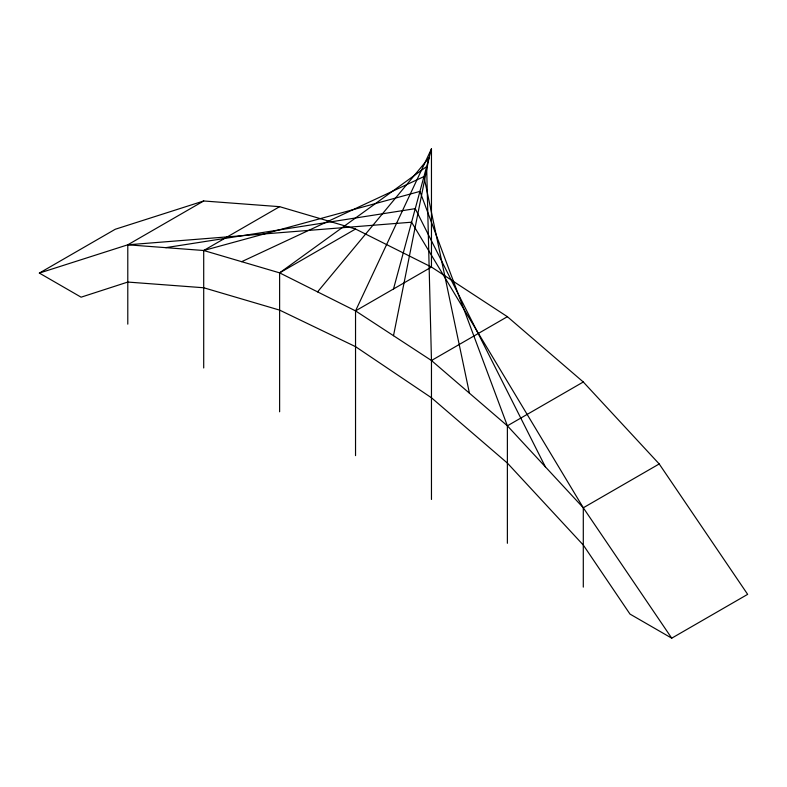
<?xml version="1.0" encoding="UTF-8"?>
<svg xmlns="http://www.w3.org/2000/svg" width="787" height="787" viewBox="0 0 787 787"><rect width="100%" height="100%" fill="white"/><g stroke="black" fill="none" stroke-linecap="round" stroke-linejoin="round"><path stroke-width="1.18" d="M393.5 335.705L429.053 157.705L317.584 291.869M393.5 288.967L431.463 148.822L431.463 267.059L507.379 316.689L583.295 381.99L659.211 463.956L747.65 594.352L671.734 638.178L629.984 614.076L583.295 545.047L507.379 463.081L431.463 397.769L355.537 346.654L279.621 310.117L203.705 287.757L127.789 282.061L81.1 297.181L39.35 273.079L115.266 229.253L203.705 200.98L279.621 206.676L355.537 229.027L431.463 267.059L355.537 310.885L279.621 272.863L203.705 250.502L127.789 244.806L39.35 273.079M355.537 455.634L355.537 310.885L431.463 148.822M279.621 411.798L279.621 272.863L426.643 166.588L431.463 360.515L431.463 499.46M127.789 324.146L127.789 244.806L203.705 200.98M203.705 367.972L203.705 250.502L279.621 206.676M279.621 272.863L355.537 229.027M355.537 310.885L431.463 360.515L507.379 316.689M507.379 543.286L507.379 425.826L583.295 381.99M583.295 587.122L583.295 507.792L659.211 463.956M241.668 261.678L423.937 176.583L469.416 393.175M203.705 250.502L419.924 191.398L507.379 425.826L583.295 507.792L671.734 638.178M165.752 247.659L415.251 208.653L545.332 466.809M127.789 244.806L411.581 222.2L583.295 507.792M431.463 360.515L507.379 425.826"/></g></svg>
